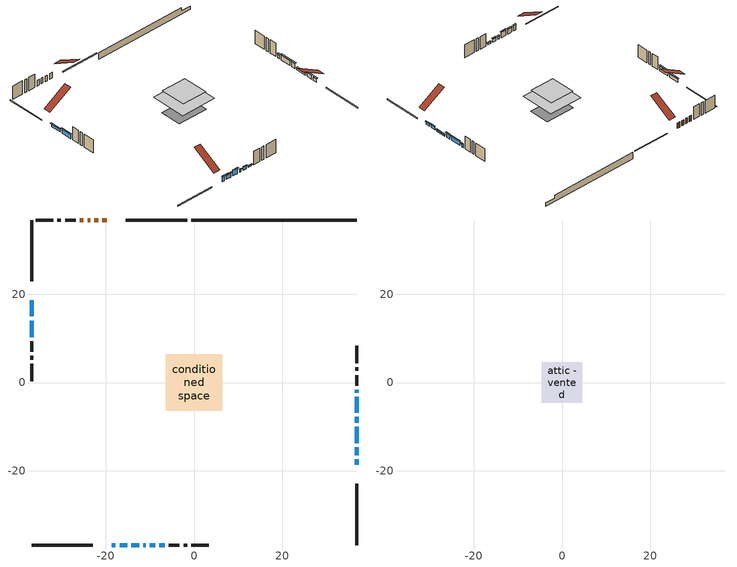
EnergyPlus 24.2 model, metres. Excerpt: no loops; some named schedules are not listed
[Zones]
conditioned space
 floor adiabatic (AdiabaticFloorConstruction): -6.46,-6.46 -6.46,6.46 6.46,6.46 6.46,-6.46 z3.2
 floor foundation (Slab1 construction): -5.54,-3.83 -5.54,3.83 5.54,3.83 5.54,-3.83 z-1.68
 wall outside (RimJoist1 construction): -1.56,36.86 -15.45,36.86 / -36.86,-36.86 -22.97,-36.86 / -36.86,36.86 -36.86,22.97 / 36.86,-36.86 36.86,-22.97 z0.76:1.06
 wall outside (AdiabaticWallConstruction 1): -19.78,36.86 -20.84,36.86 / -21.77,36.86 -22.63,36.86 / -23.55,36.86 -24.14,36.86 / -25.06,36.86 -25.92,36.86 z0.76:2.79
 wall outside (AdiabaticWallConstruction): -18.63,-36.86 -17.82,-36.86 z0.76:2.69; -16.89,-36.86 -15.11,-36.86 / -36.86,14.05 -36.86,10.29 / 36.86,-9.14 36.86,-7.82 / 36.86,-6.89 36.86,-3.23 z0.76:2.54; -14.19,-36.86 -12.41,-36.86 z0.76:2.79; -11.48,-36.86 -10.92,-36.86 z0.76:1.78; -36.86,18.63 -36.86,14.98 / 36.86,-18.63 36.86,-17.41 / -9.99,-36.86 -8.77,-36.86 z0.76:1.93; 36.86,-16.49 36.86,-14.66 / 36.86,-2.3 36.86,-1.64 z0.76:2.13; 36.86,-13.73 36.86,-10.07 / -7.84,-36.86 -6.62,-36.86 z0.76:1.32
 wall outside (Wall1 construction): -26.85,36.86 -29.25,36.86 / -5.7,-36.86 -3.3,-36.86 / -36.86,9.36 -36.86,6.96 / 36.86,-0.71 36.86,1.69 z0.76:5.64
 wall outside (Wall2 construction): -30.18,36.86 -31,36.86 / -2.37,-36.86 -1.54,-36.86 / -36.86,6.03 -36.86,5.2 / 36.86,2.61 36.86,3.44 z0.76:5.64
 wall outside (Wall3 construction): -31.93,36.86 -35.93,36.86 / -0.61,-36.86 3.38,-36.86 / -36.86,4.27 -36.86,0.28 / 36.86,4.37 36.86,8.37 z0.76:5.64
 wall foundation (FoundationWall1 construction): -0.63,36.86,-1.68 -0.63,36.86,0.76 33.11,36.86,0.76 33.11,36.86,-0.43 36.86,36.86,-0.43 36.86,36.86,-1.68
 window (WindowConstruction 10): -18.63,-36.86 -17.82,-36.86 z0.76:2.69
 window (WindowConstruction 4): -16.89,-36.86 -15.11,-36.86 z0.76:2.54
 window (WindowConstruction 5): -14.18,-36.86 -12.41,-36.86 z0.76:2.79
 window (WindowConstruction 11): -11.48,-36.86 -10.92,-36.86 z0.76:1.77
 window (WindowConstruction 6): -36.86,18.63 -36.86,14.98 z0.76:1.93
 window (WindowConstruction 7): 36.86,-18.63 36.86,-17.41 z0.76:1.93
 window (WindowConstruction 8): 36.86,-16.49 36.86,-14.66 z0.76:2.13
 window (WindowConstruction): -36.86,14.05 -36.86,10.29 z0.76:2.54
 window (WindowConstruction 9): -9.99,-36.86 -8.77,-36.86 z0.76:1.93
 window (WindowConstruction 12): 36.86,-13.73 36.86,-10.07 z0.76:1.32
 window (WindowConstruction 13): -7.84,-36.86 -6.62,-36.86 z0.76:1.32
 window (WindowConstruction 1): 36.86,-9.14 36.86,-7.82 z0.76:2.54
 window (WindowConstruction 2): 36.86,-6.89 36.86,-3.23 z0.76:2.54
 window (WindowConstruction 3): 36.86,-2.3 36.86,-1.64 z0.76:2.13
 door (Door): -19.79,36.86 -20.84,36.86 z0.76:2.79
 door (Door 1): -21.77,36.86 -22.63,36.86 z0.76:2.79
 door (Door 2): -23.56,36.86 -24.14,36.86 z0.76:2.79
 door (Door 3): -25.06,36.86 -25.92,36.86 z0.76:2.79
 ceiling adiabatic (AdiabaticFloorConstruction): 6.46,-6.46 6.46,6.46 -6.46,6.46 -6.46,-6.46 z3.2
attic - vented
 floor to conditioned space (Floor1 construction Reversed): -4.61,-4.61 -4.61,4.61 4.61,4.61 4.61,-4.61 z5.64
 roof outside (Roof1 construction): -18.86,36.86,5.64 -18.86,28.29,10.63 -16.38,28.29,10.63 -16.38,36.86,5.64; -19.56,-36.86,5.64 -19.56,-28.29,10.63 -22.04,-28.29,10.63 -22.04,-36.86,5.64; -36.86,19.56,5.64 -28.29,19.56,10.63 -28.29,22.04,10.63 -36.86,22.04,5.64; 36.86,-19.56,5.64 28.29,-19.56,10.63 28.29,-22.04,10.63 36.86,-22.04,5.64
shading: -17.62,-36.86 -18.83,-36.86 -18.83,-37.27 -17.62,-37.27 z2.89; -14.91,-36.86 -17.09,-36.86 -17.09,-37.27 -14.91,-37.27 z2.74; -12.21,-36.86 -14.39,-36.86 -14.39,-37.27 -12.21,-37.27 z2.99; -10.72,-36.86 -11.68,-36.86 -11.68,-37.27 -10.72,-37.27 z1.98; -36.86,14.77 -36.86,18.83 -37.27,18.83 -37.27,14.77 z2.13; 36.86,-17.21 36.86,-18.83 37.27,-18.83 37.27,-17.21 z2.13; 36.86,-14.46 36.86,-16.69 37.27,-16.69 37.27,-14.46 z2.33; -36.86,10.08 -36.86,14.25 -37.27,14.25 -37.27,10.08 z2.74; -8.57,-36.86 -10.19,-36.86 -10.19,-37.27 -8.57,-37.27 z2.13; 36.86,-9.87 36.86,-13.93 37.27,-13.93 37.27,-9.87 z1.52; -6.42,-36.86 -8.04,-36.86 -8.04,-37.27 -6.42,-37.27 z1.52; 36.86,-7.62 36.86,-9.34 37.27,-9.34 37.27,-7.62 z2.74; 36.86,-3.03 36.86,-7.09 37.27,-7.09 37.27,-3.03 z2.74; 36.86,-1.44 36.86,-2.5 37.27,-2.5 37.27,-1.44 z2.33
[Building]
Building 1: Terrain=Suburbs
[Site:Location]
Quebec Intl AP_QC: Latitude {deg}=46.8; Longitude {deg}=-71.38; Time Zone {hr}=-5; Elevation {m}=74; Keep Site Location Information=Yes
[Site:GroundTemperature:Shallow]
0.0108218, -2.24938, -2.43038, -1.3578, 2.94801, 7.23376, 10.9493, 13.303, 13.5029, 11.5886, 7.96783, 3.81355
[Site:WaterMainsTemperature]
Calculation Method=Schedule; Temperature Schedule=mains temperature schedule
[Material] Roughness=Rough; Thermal Absorptance=0.9
Name | Thickness {m} | Conductivity {W/m-K} | Density {kg/m3} | Specific Heat {J/kg-K} | Solar Absorptance | Visible Absorptance
asphalt or fiberglass shingles | 0.00635 | 0.162714 | 1121.4 | 1465.45 | 0.4 | 0.4
ceiling loosefill ins | 0.254 | 0.0480833 | 16.02 | 1046.75 | 0.7 | 0.7
ceiling stud and cavity | 0.1397 | 0.180722 | 65.682 | 1177.47 | 0.7 | 0.7
concrete 4.0 in. | 0.1016 | 1.803125 | 2242.8 | 837.4 | 0.7 | 0.7
concrete 8.0 in. | 0.2032 | 1.803125 | 2242.8 | 837.4 | 0.7 | 0.7
door material | 0.04445 | 0.0451087 | 512.64 | 1214.23 | 0.7 | 0.7
door material 1 | 0.04445 | 0.327969 | 512.64 | 1214.23 | 0.7 | 0.7
exterior vertical ins | 0.0536725 | 0.029427 | 32.04 | 1214.23 | 0.7 | 0.7
floor covering | 0.0127 | 0.0433444 | 54.468 | 1339.84 | 0.6 | 0.6
floor rigid ins; wall rigid ins 1 | 0.512978 | 0.029427 | 32.04 | 1214.23 | 0.7 | 0.7
floor stud and cavity | 0.1397 | 1.75129 | 37.0049 | 1207.88 | 0.7 | 0.7
furniture material conditioned space 1 | 0.1524 | 0.115458 | 640.8 | 1214.23 | 0.6 | 0.6
gypsum board | 0.0127 | 0.160291 | 801 | 837.4 | 0.6 | 0.6
gypsum board 1 | 0.0127 | 0.160291 | 801 | 837.4 | 0.7 | 0.7
osb sheathing 0.5 in. | 0.0127 | 0.115458 | 512.64 | 1214.23 | 0.7 | 0.7
osb sheathing 0.75 in. | 0.01905 | 0.115458 | 512.64 | 1214.23 | 0.7 | 0.7
osb sheathing 2.0 in. | 0.0508 | 0.115458 | 512.64 | 1214.23 | 0.7 | 0.7
rim joist rigid ins; wall rigid ins | 0.051816 | 0.029427 | 32.04 | 1214.23 | 0.7 | 0.7
rim joist stud and cavity | 0.0508 | 0.0327625 | 125.044 | 1163.47 | 0.6 | 0.6
wall stud and cavity | 0.1397 | 0.122626 | 139.0536 | 1170.24 | 0.7 | 0.7
wall stud and cavity 1 | 0.1397 | 0.150548 | 139.0536 | 1170.24 | 0.7 | 0.7
wall stud and cavity 2 | 0.1397 | 0.120393 | 139.0536 | 1170.24 | 0.7 | 0.7
wall stud and cavity 3 | 0.0889 | 0.380278 | 52.3479 | 1209.89 | 0.7 | 0.7
wall stud and cavity 4 | 0.0889 | 0.391764 | 83.0341 | 1211.67 | 0.7 | 0.7
wood siding | 0.0254 | 0.102417 | 544.68 | 1172.36 | 0.4 | 0.4
wood siding 1; wood siding 2; wood siding 3 | 0.0254 | 0.102417 | 544.68 | 1172.36 | 0.7 | 0.7
[WindowMaterial:SimpleGlazingSystem]
Name | U-Factor {W/m2-K} | Solar Heat Gain Coefficient
WindowMaterial | 2.8725 | 0.65
WindowMaterial 1 | 3.05817 | 0.56
WindowMaterial 10 | 7.42342 | 0.71
WindowMaterial 2 | 2.927009 | 0.63
WindowMaterial 3 | 3.080315 | 0.55
WindowMaterial 4 | 2.87818 | 0.65
WindowMaterial 5 | 2.86285 | 0.59
WindowMaterial 6 | 2.97868 | 0.6
WindowMaterial 7 | 3.10359 | 0.54
WindowMaterial 8 | 3.597013 | 0.69
WindowMaterial 9 | 4.11314 | 0.65
[Construction]
AdiabaticFloorConstruction: floor stud and cavity, floor rigid ins, osb sheathing 0.75 in., floor covering
AdiabaticWallConstruction: wood siding 2, wall rigid ins 1, wall stud and cavity 3, gypsum board
AdiabaticWallConstruction 1: wood siding 3, wall rigid ins 1, wall stud and cavity 3, gypsum board
Door; Door 2; Door 3: door material
Door 1: door material 1
Floor1 construction Reversed: gypsum board, ceiling stud and cavity, ceiling loosefill ins
FoundationWall1 construction: concrete 8.0 in., gypsum board 1
furniture construction conditioned space 1: furniture material conditioned space 1
PartitionWallConstruction: gypsum board, wall stud and cavity 4, gypsum board
RimJoist1 construction: wood siding 1, rim joist rigid ins, osb sheathing 2.0 in., rim joist stud and cavity
Roof1 construction: asphalt or fiberglass shingles
Slab1 construction: concrete 4.0 in.
Wall1 construction: wood siding, wall rigid ins, osb sheathing 0.5 in., wall stud and cavity, gypsum board
Wall2 construction: wood siding, wall rigid ins, osb sheathing 0.5 in., wall stud and cavity 1, gypsum board
Wall3 construction: wood siding, wall rigid ins, osb sheathing 0.5 in., wall stud and cavity 2, gypsum board
WindowConstruction: WindowMaterial
WindowConstruction 1: WindowMaterial 1
WindowConstruction 10: WindowMaterial 8
WindowConstruction 11: WindowMaterial 9
WindowConstruction 12; WindowConstruction 13: WindowMaterial 10
WindowConstruction 2: WindowMaterial 2
WindowConstruction 3: WindowMaterial 3
WindowConstruction 4: WindowMaterial 4
WindowConstruction 5: WindowMaterial 5
WindowConstruction 6; WindowConstruction 7; WindowConstruction 9: WindowMaterial 6
WindowConstruction 8: WindowMaterial 7
[Zone] Multiplier=1; Part of Total Floor Area=Yes
Name | Volume {m3}
attic - vented | 65.7062
conditioned space | 652.5
[Space]
Name | Zone | Volume {m3}
attic - vented 1 | attic - vented | 65.7062
conditioned space 1 | conditioned space | 652.5
[ZoneInfiltration:EffectiveLeakageArea]
infil attic - vented 1: Zone or Space=attic - vented 1; Schedule=Always On Discrete; Effective Air Leakage Area {cm2}=3135.14; Stack Coefficient=0.000347393; Wind Coefficient=1.2593e-05
[ZoneMixing]
whole house fan mix: Zone or Space=attic - vented; Schedule=Always On Continuous; Design Flow Rate Calculation Method=Flow/Zone; Design Flow Rate {m3/s}=0; Source Zone or Space=conditioned space
[SurfaceProperty:ExposedFoundationPerimeter]
Slab1: Exposed Perimeter Calculation Method=TotalExposedPerimeter; Total Exposed Perimeter {m}=37.49
[InternalMass] Zone or ZoneList=conditioned space; Space or SpaceList=conditioned space 1
Name | Construction | Surface Area {m2}
furniture mass conditioned space 1 | furniture construction conditioned space 1 | 100.764
partition wall mass | PartitionWallConstruction | 251.91
[Lights]
interior lighting: Zone or ZoneList or Space or SpaceList=conditioned space 1; Schedule=interior lighting schedule; Design Level Calculation Method=LightingLevel; Lighting Level {W}=343.2; Return Air Fraction=0; Fraction Radiant=0.6; Fraction Visible=0.2; Fraction Replaceable=1
[People]
occupants: Zone or ZoneList or Space or SpaceList=conditioned space 1; Number of People Schedule=occupants schedule; Number of People Calculation Method=People; Number of People=3; Fraction Radiant=0.314171; Sensible Heat Fraction=0.56303; Activity Level Schedule=occupants activity schedule; Carbon Dioxide Generation Rate {m3/s-W}=0; Enable ASHRAE 55 Comfort Warnings=No; Mean Radiant Temperature Calculation Type=EnclosureAveraged
[ElectricEquipment] Zone or ZoneList or Space or SpaceList=conditioned space 1; Design Level Calculation Method=EquipmentLevel
Name | Schedule | Design Level {W} | Fraction Latent | Fraction Radiant | Fraction Lost
clothes dryer | clothes dryer schedule | 140.772 | 0.015 | 0.081 | 0.85
clothes washer | clothes washer schedule | 32.1985 | 0.03 | 0.162 | 0.7
cooking range | cooking range schedule | 215.147 | 0.08 | 0.432 | 0.2
dishwasher | dishwasher schedule | 66.8632 | 0.3 | 0.18 | 0.4
fridge | fridge schedule | 72.9452 | 0 | 0.6 | 0
mech vent bath fan 0 | mech vent bath fan 0 schedule | 50.2 | 0 | 0 | 1
mech vent house fan | mech vent house fan schedule | 0 | 0 | 0 | 1
mech vent house fan cfis | mech vent house fan cfis schedule | 0 | 0 | 0 | 0
mech vent range fan 0 | mech vent range fan 0 schedule | 57 | 0 | 0 | 1
misc plug loads | misc plug loads schedule | 494.7 | 0.045 | 0.513 | 0.1
whole house fan | Always On Discrete | 0 | 0 | 0 | 1
[OtherEquipment] Zone or ZoneList or Space or SpaceList=conditioned space 1; Design Level Calculation Method=EquipmentLevel
Name | Fuel Type | Schedule | Design Level {W} | Fraction Latent | Fraction Radiant | Fraction Lost
clothes dryer 1 | Electricity | clothes dryer schedule | 0 | 0.015 | 0.081 | 0.85
cooking range 1 | Electricity | cooking range schedule | 0 | 0.08 | 0.432 | 0.2
general water use latent | None | general water use schedule | 62.594 | 1 | 0 | 0
general water use sensible | None | general water use schedule | -61.6891 | 0 | 0.6 | 0
mech vent house fan latent load | None | Always On Discrete | 0 | 1 | 0 | 0
mech vent house fan sensible load | None | Always On Discrete | 0 | 0 | 0 | 0
water heater energy adjustment1 | Electricity | Always On Discrete | 0.01 | 0 | 0 | 1
[ZoneInfiltration:DesignFlowRate] Zone or ZoneList or Space or SpaceList=conditioned space 1; Schedule=Always On Discrete; Design Flow Rate Calculation Method=Flow/Zone; Design Flow Rate {m3/s}=0
infil flow; natural vent flow; whole house fan flow
[AvailabilityManager:Scheduled]
furnace airloop Availability Manager: Schedule=Always On Discrete
[Foundation:Kiva]
Foundation Kiva 1: Initial Indoor Air Temperature {C}=18; Wall Height Above Grade {m}=0.759988; Wall Depth Below Slab {m}=0.2032; Custom Block Material Name 1=exterior vertical ins; Custom Block Depth 1 {m}=2.43998; Custom Block X Position 1 {m}=0.2159; Custom Block Z Position 1 {m}=0
[Foundation:Kiva:Settings]
Soil Conductivity {W/m-K}=0.849921; Soil Density {kg/m3}=1842.3; Soil Specific Heat {J/kg-K}=418.7; Ground Solar Absorptivity=0.9; Ground Thermal Absorptivity=0.9; Ground Surface Roughness {m}=0.03; Far-Field Width {m}=40; Deep-Ground Boundary Condition=ZeroFlux; Deep-Ground Depth {m}=40; Minimum Cell Dimension {m}=0.2; Maximum Cell Growth Coefficient=3; Simulation Timestep=Timestep
[Exterior:Lights]
exterior lighting: Schedule=exterior lighting schedule; Design Level {W}=75.6
[EnergyManagementSystem:GlobalVariable]
furnace_airloop_Fan_RTF
infil_program_Qfan
infil_program_Qinf
natural_vent_program_Qnv
natural_vent_program_Qwhf
[EnergyManagementSystem:Sensor]
Name | Output:Variable or Output:Meter Index Key | Output:Variable or Output:Meter
airflow_gain | infil flow | Infiltration Sensible Heat Gain Energy
airflow_gain_1 | natural vent flow | Infiltration Sensible Heat Gain Energy
airflow_gain_2 | whole house fan flow | Infiltration Sensible Heat Gain Energy
airflow_loss | infil flow | Infiltration Sensible Heat Loss Energy
airflow_loss_1 | natural vent flow | Infiltration Sensible Heat Loss Energy
airflow_loss_2 | whole house fan flow | Infiltration Sensible Heat Loss Energy
clg_load_cond |  | Cooling:EnergyTransfer:Zone:CONDITIONED SPACE
clg_sp_s; clg_sp_s_1 | cooling setpoint | Schedule Value
clothes_dryer_exhaust_0_sch_s | clothes dryer exhaust 0 schedule | Schedule Value
cool_season | cooling season schedule | Schedule Value
htg_load_cond |  | Heating:EnergyTransfer:Zone:CONDITIONED SPACE
htg_sp_s; htg_sp_s_1 | heating setpoint | Schedule Value
ig_ee_conv | clothes dryer | Electric Equipment Convective Heating Energy
ig_ee_conv_2 | cooking range | Electric Equipment Convective Heating Energy
ig_ee_conv_4 | fridge | Electric Equipment Convective Heating Energy
ig_ee_conv_5 | misc plug loads | Electric Equipment Convective Heating Energy
ig_ee_conv_6 | whole house fan | Electric Equipment Convective Heating Energy
ig_ee_rad | clothes dryer | Electric Equipment Radiant Heating Energy
ig_ee_rad_2 | cooking range | Electric Equipment Radiant Heating Energy
ig_ee_rad_4 | fridge | Electric Equipment Radiant Heating Energy
ig_ee_rad_5 | misc plug loads | Electric Equipment Radiant Heating Energy
ig_ee_rad_6 | whole house fan | Electric Equipment Radiant Heating Energy
ig_lgt_conv | interior lighting | Lights Convective Heating Energy
ig_lgt_rad | interior lighting | Lights Radiant Heating Energy
ig_lgt_vis | interior lighting | Lights Visible Radiation Heating Energy
ig_oe_conv | clothes dryer 1 | Other Equipment Convective Heating Energy
ig_oe_conv_1 | cooking range 1 | Other Equipment Convective Heating Energy
ig_oe_conv_2 | general water use latent | Other Equipment Convective Heating Energy
ig_oe_conv_3 | general water use sensible | Other Equipment Convective Heating Energy
ig_oe_conv_4 | water heater energy adjustment1 | Other Equipment Convective Heating Energy
ig_oe_rad | clothes dryer 1 | Other Equipment Radiant Heating Energy
ig_oe_rad_1 | cooking range 1 | Other Equipment Radiant Heating Energy
ig_oe_rad_2 | general water use latent | Other Equipment Radiant Heating Energy
ig_oe_rad_3 | general water use sensible | Other Equipment Radiant Heating Energy
ig_oe_rad_4 | water heater energy adjustment1 | Other Equipment Radiant Heating Energy
ig_ppl_conv | occupants | People Convective Heating Energy
ig_ppl_rad | occupants | People Radiant Heating Energy
im_conv | furniture mass conditioned space 1 | Surface Inside Face Convection Heat Gain Energy
im_conv_1 | partition wall mass | Surface Inside Face Convection Heat Gain Energy
im_ig | furniture mass conditioned space 1 | Surface Inside Face Internal Gains Radiation Heat Gain Energy
im_ig_1 | partition wall mass | Surface Inside Face Internal Gains Radiation Heat Gain Energy
im_lgt | furniture mass conditioned space 1 | Surface Inside Face Lights Radiation Heat Gain Energy
im_lgt_1 | partition wall mass | Surface Inside Face Lights Radiation Heat Gain Energy
im_sol | furniture mass conditioned space 1 | Surface Inside Face Solar Radiation Heat Gain Energy
im_sol_1 | partition wall mass | Surface Inside Face Solar Radiation Heat Gain Energy
im_surf | furniture mass conditioned space 1 | Surface Inside Face Net Surface Thermal Radiation Heat Gain Energy
im_surf_1 | partition wall mass | Surface Inside Face Net Surface Thermal Radiation Heat Gain Energy
mech_vent_bath_fan_0_sch_s | mech vent bath fan 0 schedule | Schedule Value
mech_vent_range_fan_0_sch_s | mech vent range fan 0 schedule | Schedule Value
mv_conv | mech vent bath fan 0 | Electric Equipment Convective Heating Energy
mv_conv_1 | mech vent house fan | Electric Equipment Convective Heating Energy
mv_conv_2 | mech vent house fan cfis | Electric Equipment Convective Heating Energy
mv_conv_3 | mech vent range fan 0 | Electric Equipment Convective Heating Energy
mv_conv_4 | mech vent house fan latent load | Other Equipment Convective Heating Energy
mv_conv_5 | mech vent house fan sensible load | Other Equipment Convective Heating Energy
mv_rad | mech vent bath fan 0 | Electric Equipment Radiant Heating Energy
mv_rad_1 | mech vent house fan | Electric Equipment Radiant Heating Energy
mv_rad_2 | mech vent house fan cfis | Electric Equipment Radiant Heating Energy
mv_rad_3 | mech vent range fan 0 | Electric Equipment Radiant Heating Energy
mv_rad_4 | mech vent house fan latent load | Other Equipment Radiant Heating Energy
mv_rad_5 | mech vent house fan sensible load | Other Equipment Radiant Heating Energy
natural_vent_s | natural vent schedule | Schedule Value
out_pb_s |  | Site Outdoor Air Barometric Pressure
out_wt_s |  | Site Outdoor Air Humidity Ratio
site_vw_s |  | Site Wind Speed
ss_back_out | Window1 | Surface Window Shortwave from Zone Back Out Window Heat Transfer Rate
ss_back_out_1 | Window10 | Surface Window Shortwave from Zone Back Out Window Heat Transfer Rate
ss_back_out_10 | Window24 | Surface Window Shortwave from Zone Back Out Window Heat Transfer Rate
ss_back_out_11 | Window4 | Surface Window Shortwave from Zone Back Out Window Heat Transfer Rate
ss_back_out_12 | Window6 | Surface Window Shortwave from Zone Back Out Window Heat Transfer Rate
ss_back_out_13 | Window9 | Surface Window Shortwave from Zone Back Out Window Heat Transfer Rate
ss_back_out_2 | Window11 | Surface Window Shortwave from Zone Back Out Window Heat Transfer Rate
ss_back_out_3 | Window12 | Surface Window Shortwave from Zone Back Out Window Heat Transfer Rate
ss_back_out_4 | Window13 | Surface Window Shortwave from Zone Back Out Window Heat Transfer Rate
ss_back_out_5 | Window16 | Surface Window Shortwave from Zone Back Out Window Heat Transfer Rate
ss_back_out_6 | Window17 | Surface Window Shortwave from Zone Back Out Window Heat Transfer Rate
ss_back_out_7 | Window2 | Surface Window Shortwave from Zone Back Out Window Heat Transfer Rate
ss_back_out_8 | Window20 | Surface Window Shortwave from Zone Back Out Window Heat Transfer Rate
ss_back_out_9 | Window21 | Surface Window Shortwave from Zone Back Out Window Heat Transfer Rate
ss_conv | Door1 | Surface Inside Face Convection Heat Gain Energy
ss_conv_1 | Door2 | Surface Inside Face Convection Heat Gain Energy
ss_conv_10 | Window17 | Surface Inside Face Convection Heat Gain Energy
ss_conv_11 | Window2 | Surface Inside Face Convection Heat Gain Energy
ss_conv_12 | Window20 | Surface Inside Face Convection Heat Gain Energy
ss_conv_13 | Window21 | Surface Inside Face Convection Heat Gain Energy
ss_conv_14 | Window24 | Surface Inside Face Convection Heat Gain Energy
ss_conv_15 | Window4 | Surface Inside Face Convection Heat Gain Energy
ss_conv_16 | Window6 | Surface Inside Face Convection Heat Gain Energy
ss_conv_17 | Window9 | Surface Inside Face Convection Heat Gain Energy
ss_conv_2 | Door3 | Surface Inside Face Convection Heat Gain Energy
ss_conv_3 | Door4 | Surface Inside Face Convection Heat Gain Energy
ss_conv_4 | Window1 | Surface Inside Face Convection Heat Gain Energy
ss_conv_5 | Window10 | Surface Inside Face Convection Heat Gain Energy
ss_conv_6 | Window11 | Surface Inside Face Convection Heat Gain Energy
ss_conv_7 | Window12 | Surface Inside Face Convection Heat Gain Energy
ss_conv_8 | Window13 | Surface Inside Face Convection Heat Gain Energy
ss_conv_9 | Window16 | Surface Inside Face Convection Heat Gain Energy
ss_ig | Door1 | Surface Inside Face Internal Gains Radiation Heat Gain Energy
ss_ig_1 | Door2 | Surface Inside Face Internal Gains Radiation Heat Gain Energy
ss_ig_10 | Window17 | Surface Inside Face Internal Gains Radiation Heat Gain Energy
ss_ig_11 | Window2 | Surface Inside Face Internal Gains Radiation Heat Gain Energy
ss_ig_12 | Window20 | Surface Inside Face Internal Gains Radiation Heat Gain Energy
ss_ig_13 | Window21 | Surface Inside Face Internal Gains Radiation Heat Gain Energy
ss_ig_14 | Window24 | Surface Inside Face Internal Gains Radiation Heat Gain Energy
ss_ig_15 | Window4 | Surface Inside Face Internal Gains Radiation Heat Gain Energy
ss_ig_16 | Window6 | Surface Inside Face Internal Gains Radiation Heat Gain Energy
ss_ig_17 | Window9 | Surface Inside Face Internal Gains Radiation Heat Gain Energy
ss_ig_2 | Door3 | Surface Inside Face Internal Gains Radiation Heat Gain Energy
ss_ig_3 | Door4 | Surface Inside Face Internal Gains Radiation Heat Gain Energy
ss_ig_4 | Window1 | Surface Inside Face Internal Gains Radiation Heat Gain Energy
ss_ig_5 | Window10 | Surface Inside Face Internal Gains Radiation Heat Gain Energy
ss_ig_6 | Window11 | Surface Inside Face Internal Gains Radiation Heat Gain Energy
ss_ig_7 | Window12 | Surface Inside Face Internal Gains Radiation Heat Gain Energy
ss_ig_8 | Window13 | Surface Inside Face Internal Gains Radiation Heat Gain Energy
ss_ig_9 | Window16 | Surface Inside Face Internal Gains Radiation Heat Gain Energy
ss_lgt | Door1 | Surface Inside Face Lights Radiation Heat Gain Energy
ss_lgt_1 | Door2 | Surface Inside Face Lights Radiation Heat Gain Energy
ss_lgt_2 | Door3 | Surface Inside Face Lights Radiation Heat Gain Energy
ss_lgt_3 | Door4 | Surface Inside Face Lights Radiation Heat Gain Energy
ss_sol | Door1 | Surface Inside Face Solar Radiation Heat Gain Energy
ss_sol_1 | Door2 | Surface Inside Face Solar Radiation Heat Gain Energy
ss_sol_2 | Door3 | Surface Inside Face Solar Radiation Heat Gain Energy
ss_sol_3 | Door4 | Surface Inside Face Solar Radiation Heat Gain Energy
ss_surf | Door1 | Surface Inside Face Net Surface Thermal Radiation Heat Gain Energy
ss_surf_1 | Door2 | Surface Inside Face Net Surface Thermal Radiation Heat Gain Energy
ss_surf_10 | Window17 | Surface Inside Face Net Surface Thermal Radiation Heat Gain Energy
ss_surf_11 | Window2 | Surface Inside Face Net Surface Thermal Radiation Heat Gain Energy
ss_surf_12 | Window20 | Surface Inside Face Net Surface Thermal Radiation Heat Gain Energy
ss_surf_13 | Window21 | Surface Inside Face Net Surface Thermal Radiation Heat Gain Energy
ss_surf_14 | Window24 | Surface Inside Face Net Surface Thermal Radiation Heat Gain Energy
ss_surf_15 | Window4 | Surface Inside Face Net Surface Thermal Radiation Heat Gain Energy
ss_surf_16 | Window6 | Surface Inside Face Net Surface Thermal Radiation Heat Gain Energy
ss_surf_17 | Window9 | Surface Inside Face Net Surface Thermal Radiation Heat Gain Energy
ss_surf_2 | Door3 | Surface Inside Face Net Surface Thermal Radiation Heat Gain Energy
ss_surf_3 | Door4 | Surface Inside Face Net Surface Thermal Radiation Heat Gain Energy
ss_surf_4 | Window1 | Surface Inside Face Net Surface Thermal Radiation Heat Gain Energy
ss_surf_5 | Window10 | Surface Inside Face Net Surface Thermal Radiation Heat Gain Energy
ss_surf_6 | Window11 | Surface Inside Face Net Surface Thermal Radiation Heat Gain Energy
ss_surf_7 | Window12 | Surface Inside Face Net Surface Thermal Radiation Heat Gain Energy
